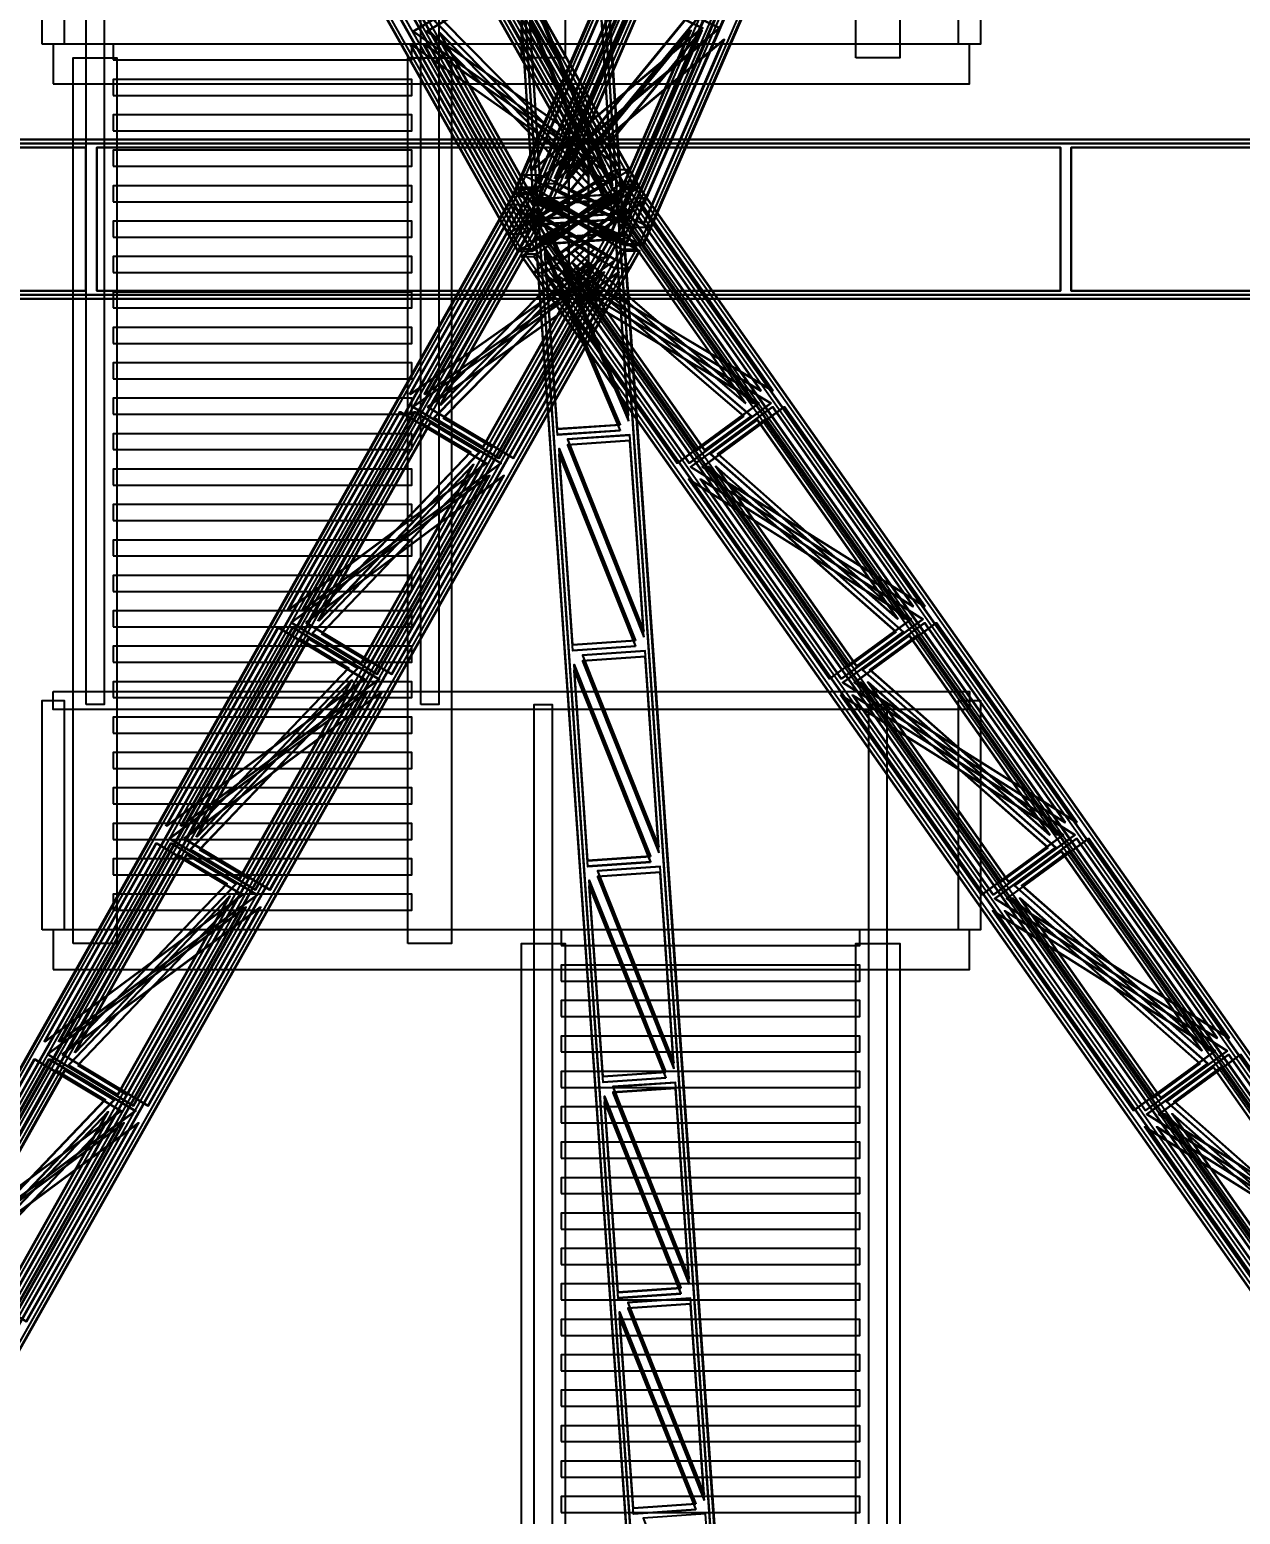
# Model space of a CAD drawing. Header units: millimetres. Extents: x -84906 to 117550, y -3000 to 338000.
# Drawn here: x 4582 to 10660, y 86499 to 93951 of the extents above; entities that cross this region are included whole.
import ezdxf

# ---------------------------------------------------------------- set-up
doc = ezdxf.new("R2010")
doc.units = ezdxf.units.MM
for name, color, linetype, lineweight in [('D-STR-CORE', 7, 'Continuous', 25), ('D-STR-DIM', 7, 'Continuous', 13), ('D-STR-STRC', 7, 'Continuous', 25)]:
    doc.layers.add(name, color=color, linetype=linetype, lineweight=lineweight)
doc.styles.add('OpenSansCondensed-Light', font='OpenSansCondensed-Light.ttf')
doc.styles.add('TOWER_UNICODE', font='Arial Unicode.ttf')
doc.dimstyles.new('EZDXF', dxfattribs={"dimtxt": 0.25, "dimasz": 0.175, "dimexe": 0.375, "dimexo": 0.125, "dimgap": 0.1, "dimtad": 1, "dimlfac": 100, "dimzin": 12, "dimdsep": 46, "dimtxsty": 'OpenSansCondensed-Light', "dimblk": 'ARCHTICK', "dimcen": 2.5, "dimazin": 3, "dimtfac": 0.5, "dimtmove": 2, "dimatfit": 3})

# ---------------------------------------------------------------- blocks, each defined once
blk = doc.blocks.new('_ARCHTICK')
at = {"color": 0, "linetype": 'BYBLOCK', "const_width": 0.15}
blk.add_lwpolyline([(-0.5, -0.5), (0.5, 0.5)], dxfattribs=at)

msp = doc.modelspace()

# ---------------------------------------------------------------- linework, layer by layer
at = {"layer": 'D-STR-CORE'}
for points in [[(7050, 93809.2), (7050, 98255), (7270, 98255), (7270, 93809.2)], [(8730, 93809.2), (8730, 98255), (8950, 98255), (8950, 93809.2)], [(4645, 93879.2), (4645, 95029.2), (4755, 95029.2), (4755, 93879.2)], [(9245, 93879.2), (9245, 95029.2), (9355, 95029.2), (9355, 93879.2)], [(4865, 90563.3), (4865, 95009.2), (4955, 95009.2), (4955, 90563.3)], [(6545, 90563.3), (6545, 95009.2), (6635, 95009.2), (6635, 90563.3)], [(4700, 93679.2), (9300, 93679.2), (9300, 93879.2), (4700, 93879.2)], [(5000, 93799.2), (6500, 93799.2), (6500, 93879.2), (5000, 93879.2)], [(4800, 89363.3), (4800, 93809.2), (5020, 93809.2), (5020, 89363.3)], [(6480, 89363.3), (6480, 93809.2), (6700, 93809.2), (6700, 89363.3)], [(5000, 93621.3), (6500, 93621.3), (6500, 93701.3), (5000, 93701.3)], [(5000, 93443.5), (6500, 93443.5), (6500, 93523.5), (5000, 93523.5)], [(5000, 93265.7), (6500, 93265.7), (6500, 93345.7), (5000, 93345.7)], [(5000, 93087.8), (6500, 93087.8), (6500, 93167.8), (5000, 93167.8)], [(5000, 92910), (6500, 92910), (6500, 92990), (5000, 92990)], [(5000, 92732.2), (6500, 92732.2), (6500, 92812.2), (5000, 92812.2)], [(5000, 92554.3), (6500, 92554.3), (6500, 92634.3), (5000, 92634.3)], [(5000, 92376.5), (6500, 92376.5), (6500, 92456.5), (5000, 92456.5)], [(5000, 92198.7), (6500, 92198.7), (6500, 92278.7), (5000, 92278.7)], [(5000, 92020.8), (6500, 92020.8), (6500, 92100.8), (5000, 92100.8)], [(5000, 91843), (6500, 91843), (6500, 91923), (5000, 91923)], [(5000, 91665.2), (6500, 91665.2), (6500, 91745.2), (5000, 91745.2)], [(5000, 91487.3), (6500, 91487.3), (6500, 91567.3), (5000, 91567.3)], [(5000, 91309.5), (6500, 91309.5), (6500, 91389.5), (5000, 91389.5)], [(5000, 91131.7), (6500, 91131.7), (6500, 91211.7), (5000, 91211.7)], [(5000, 90953.8), (6500, 90953.8), (6500, 91033.8), (5000, 91033.8)], [(5000, 90776), (6500, 90776), (6500, 90856), (5000, 90856)], [(4700, 90628.3), (9300, 90628.3), (9300, 90538.3), (4700, 90538.3)], [(5000, 90598.2), (6500, 90598.2), (6500, 90678.2), (5000, 90678.2)], [(4645, 89433.3), (4645, 90583.3), (4755, 90583.3), (4755, 89433.3)], [(7115, 86117.5), (7115, 90563.3), (7205, 90563.3), (7205, 86117.5)], [(8795, 86117.5), (8795, 90563.3), (8885, 90563.3), (8885, 86117.5)], [(9245, 89433.3), (9245, 90583.3), (9355, 90583.3), (9355, 89433.3)], [(5000, 90420.3), (6500, 90420.3), (6500, 90500.3), (5000, 90500.3)], [(5000, 90242.5), (6500, 90242.5), (6500, 90322.5), (5000, 90322.5)], [(5000, 90064.7), (6500, 90064.7), (6500, 90144.7), (5000, 90144.7)], [(5000, 89886.8), (6500, 89886.8), (6500, 89966.8), (5000, 89966.8)], [(5000, 89709), (6500, 89709), (6500, 89789), (5000, 89789)], [(5000, 89531.2), (6500, 89531.2), (6500, 89611.2), (5000, 89611.2)], [(4700, 89233.3), (9300, 89233.3), (9300, 89433.3), (4700, 89433.3)], [(7250, 89353.3), (8750, 89353.3), (8750, 89433.3), (7250, 89433.3)], [(7050, 84917.5), (7050, 89363.3), (7270, 89363.3), (7270, 84917.5)], [(8730, 84917.5), (8730, 89363.3), (8950, 89363.3), (8950, 84917.5)], [(7250, 89175.5), (8750, 89175.5), (8750, 89255.5), (7250, 89255.5)], [(7250, 88997.7), (8750, 88997.7), (8750, 89077.7), (7250, 89077.7)], [(7250, 88819.8), (8750, 88819.8), (8750, 88899.8), (7250, 88899.8)], [(7250, 88642), (8750, 88642), (8750, 88722), (7250, 88722)], [(7250, 88464.2), (8750, 88464.2), (8750, 88544.2), (7250, 88544.2)], [(7250, 88286.3), (8750, 88286.3), (8750, 88366.3), (7250, 88366.3)], [(7250, 88108.5), (8750, 88108.5), (8750, 88188.5), (7250, 88188.5)], [(7250, 87930.7), (8750, 87930.7), (8750, 88010.7), (7250, 88010.7)], [(7250, 87752.8), (8750, 87752.8), (8750, 87832.8), (7250, 87832.8)], [(7250, 87575), (8750, 87575), (8750, 87655), (7250, 87655)], [(7250, 87397.2), (8750, 87397.2), (8750, 87477.2), (7250, 87477.2)], [(7250, 87219.3), (8750, 87219.3), (8750, 87299.3), (7250, 87299.3)], [(7250, 87041.5), (8750, 87041.5), (8750, 87121.5), (7250, 87121.5)], [(7250, 86863.7), (8750, 86863.7), (8750, 86943.7), (7250, 86943.7)], [(7250, 86685.8), (8750, 86685.8), (8750, 86765.8), (7250, 86765.8)], [(7250, 86508), (8750, 86508), (8750, 86588), (7250, 86588)]]:
    msp.add_lwpolyline(points, close=True, dxfattribs=at)
at = {"layer": 'D-STR-STRC'}
for points in [[(7571.6, 93160.4), (7031.9, 92839.6), (-305.8, 105839.6), (233.9, 106160.4)], [(7575.2, 93160.4), (7035.5, 92839.6), (-302.2, 105839.6), (237.5, 106160.4)], [(7639.8, 93160.4), (7100.2, 92839.6), (-237.5, 105839.6), (302.2, 106160.4)], [(7643.4, 93160.4), (7103.8, 92839.6), (-233.9, 105839.6), (305.8, 106160.4)], [(7012.6, 93132.1), (7570.9, 92867.9), (13217.2, 105867.9), (12658.8, 106132.1)], [(7017.2, 93132.1), (7575.5, 92867.9), (13221.8, 105867.9), (12663.4, 106132.1)], [(7099.8, 93132.1), (7658.2, 92867.9), (13304.4, 105867.9), (12746.1, 106132.1)], [(7104.4, 93132.1), (7662.8, 92867.9), (13309, 105867.9), (12750.7, 106132.1)], [(7491.2, 93105.3), (7137, 92894.7), (-200.7, 105894.7), (153.5, 106105.3)], [(7494.8, 93105.3), (7140.6, 92894.7), (-197.1, 105894.7), (157.1, 106105.3)], [(7534.7, 93105.3), (7180.6, 92894.7), (-157.1, 105894.7), (197.1, 106105.3)], [(7538.3, 93105.3), (7184.2, 92894.7), (-153.5, 105894.7), (200.7, 106105.3)], [(7124.3, 93086.7), (7490.8, 92913.3), (13137, 105913.3), (12770.6, 106086.7)], [(7128.9, 93086.7), (7495.3, 92913.3), (13141.6, 105913.3), (12775.2, 106086.7)], [(7180, 93086.7), (7546.4, 92913.3), (13192.7, 105913.3), (12826.2, 106086.7)], [(7184.6, 93086.7), (7551, 92913.3), (13197.3, 105913.3), (12830.8, 106086.7)], [(7557.2, 93028.2), (7118.1, 93000.1), (6272.4, 106000.1), (6711.5, 106028.2)], [(7557.2, 93028.2), (7118.1, 93000.1), (6272.4, 106000.1), (6711.5, 106028.2)], [(7557.2, 93026.2), (7118.1, 92998.1), (6272.4, 105998.1), (6711.5, 106026.2)], [(7557.2, 93026.2), (7118.1, 92998.1), (6272.4, 105998.1), (6711.5, 106026.2)], [(7557.2, 93001.9), (7118.1, 92973.8), (6272.4, 105973.8), (6711.5, 106001.9)], [(7557.2, 93001.9), (7118.1, 92973.8), (6272.4, 105973.8), (6711.5, 106001.9)], [(7557.2, 92999.9), (7118.1, 92971.8), (6272.4, 105971.8), (6711.5, 105999.9)], [(7557.2, 92999.9), (7118.1, 92971.8), (6272.4, 105971.8), (6711.5, 105999.9)], [(7467, 93265.8), (6939.8, 94199.9), (6505.5, 93941.7)], [(7470.6, 93265.8), (6943.4, 94199.9), (6509.1, 93941.7)], [(7535.3, 93265.8), (7008.1, 94199.9), (6573.8, 93941.7)], [(7538.9, 93265.8), (7011.7, 94199.9), (6577.4, 93941.7)], [(7386.6, 93210.7), (6859.4, 94144.7), (6610.6, 93996.9)], [(7390.2, 93210.7), (6863, 94144.7), (6614.2, 93996.9)], [(7430.2, 93210.7), (6903, 94144.7), (6654.2, 93996.9)], [(7433.8, 93210.7), (6906.6, 94144.7), (6657.8, 93996.9)], [(7104.8, 93247.7), (7507.1, 94173.9), (7956.4, 93961.2)], [(7109.4, 93247.7), (7511.7, 94173.9), (7961, 93961.2)], [(7192.1, 93247.7), (7594.4, 94173.9), (8043.7, 93961.2)], [(7196.7, 93247.7), (7598.9, 94173.9), (8048.3, 93961.2)], [(7216.6, 93202.3), (7618.9, 94128.5), (7876.2, 94006.7)], [(7221.2, 93202.3), (7623.5, 94128.5), (7880.8, 94006.7)], [(7272.3, 93202.3), (7674.5, 94128.5), (7931.9, 94006.7)], [(7276.8, 93202.3), (7679.1, 94128.5), (7936.5, 94006.7)], [(7508, 93169.2), (7448.6, 94081.8), (7134.2, 94061.7)], [(7508, 93169.2), (7448.6, 94081.8), (7134.2, 94061.7)], [(7508, 93167.1), (7448.6, 94079.7), (7134.2, 94059.6)], [(7508, 93167.1), (7448.6, 94079.7), (7134.2, 94059.6)], [(7508, 93142.9), (7448.6, 94055.5), (7134.2, 94035.4)], [(7508, 93142.9), (7448.6, 94055.5), (7134.2, 94035.4)], [(7508, 93140.8), (7448.6, 94053.4), (7134.2, 94033.3)], [(7508, 93140.8), (7448.6, 94053.4), (7134.2, 94033.3)], [(7466, 93121.8), (7151.6, 93101.7), (7092.2, 94014.3)], [(7466, 93121.8), (7151.6, 93101.7), (7092.2, 94014.3)], [(7466, 93119.7), (7151.6, 93099.6), (7092.2, 94012.2)], [(7466, 93119.7), (7151.6, 93099.6), (7092.2, 94012.2)], [(7466, 93095.4), (7151.6, 93075.3), (7092.2, 93988)], [(7466, 93095.4), (7151.6, 93075.3), (7092.2, 93988)], [(7466, 93093.4), (7151.6, 93073.3), (7092.2, 93985.9)], [(7466, 93093.4), (7151.6, 93073.3), (7092.2, 93985.9)], [(7370.6, 93149.2), (7121.9, 93001.3), (6594.7, 93935.4)], [(7374.2, 93149.2), (7125.5, 93001.3), (6598.3, 93935.4)], [(7414.2, 93149.2), (7165.5, 93001.3), (6638.3, 93935.4)], [(7417.8, 93149.2), (7169.1, 93001.3), (6641.9, 93935.4)], [(7126.3, 93188.1), (7575.6, 92975.5), (7977.9, 93901.7)], [(7130.9, 93188.1), (7580.2, 92975.5), (7982.5, 93901.7)], [(7213.5, 93188.1), (7662.8, 92975.5), (8065.1, 93901.7)], [(7218.1, 93188.1), (7667.4, 92975.5), (8069.7, 93901.7)], [(7238, 93142.7), (7495.4, 93020.9), (7897.7, 93947.1)], [(7242.6, 93142.7), (7500, 93020.9), (7902.3, 93947.1)], [(7293.7, 93142.7), (7551.1, 93020.9), (7953.4, 93947.1)], [(7298.3, 93142.7), (7555.7, 93020.9), (7958, 93947.1)], [(7451, 93204.3), (7016.8, 92946.2), (6489.6, 93880.3)], [(7454.6, 93204.3), (7020.4, 92946.2), (6493.2, 93880.3)], [(7519.3, 93204.3), (7085.1, 92946.2), (6557.9, 93880.3)], [(7522.9, 93204.3), (7088.7, 92946.2), (6561.5, 93880.3)], [(-14675.3, 93400), (-14675.3, 92600), (14675.3, 92600), (14675.3, 93400)], [(14675.3, 93400), (14675.3, 92600), (-14675.3, 92600), (-14675.3, 93400)], [(7287.7, 93400), (7287.7, 93400), (7287.7, 92600), (7287.7, 92600)], [(7287.7, 93400), (7287.7, 93400), (7287.7, 92600), (7287.7, 92600)], [(7387.7, 93400), (7387.7, 93400), (7387.7, 92600), (7387.7, 92600)], [(7387.7, 93400), (7387.7, 93400), (7387.7, 92600), (7387.7, 92600)], [(2473.4, 93360), (2473.4, 92640), (4864.3, 92640), (4864.3, 93360)], [(4864.3, 93360), (4864.3, 92640), (2473.4, 92640), (2473.4, 93360)], [(4919.3, 93360), (4919.3, 92640), (7287.7, 92640), (7287.7, 93360)], [(7287.7, 93360), (7287.7, 92640), (4919.3, 92640), (4919.3, 93360)], [(7387.7, 93360), (7387.7, 92640), (9756.1, 92640), (9756.1, 93360)], [(9756.1, 93360), (9756.1, 92640), (7387.7, 92640), (7387.7, 93360)], [(9811.1, 93360), (9811.1, 92640), (12202, 92640), (12202, 93360)], [(12202, 93360), (12202, 92640), (9811.1, 92640), (9811.1, 93360)], [(7594.6, 93246.9), (7522.7, 93246.9), (6983.1, 92926.1), (7054.9, 92926.1)], [(-307.1, 80160.9), (229.8, 79839.1), (7567.5, 92839.1), (7030.6, 93160.9)], [(-303.2, 80160.9), (233.7, 79839.1), (7571.4, 92839.1), (7034.5, 93160.9)], [(-233.7, 80160.9), (303.2, 79839.1), (7640.9, 92839.1), (7104, 93160.9)], [(-229.8, 80160.9), (307.1, 79839.1), (7644.7, 92839.1), (7107.8, 93160.9)], [(7030.6, 93160.9), (7107.8, 93160.9), (7124.6, 93150.8), (7047.4, 93150.8)], [(7030.6, 93160.9), (7107.8, 93160.9), (7644.7, 92839.1), (7567.5, 92839.1)], [(7643.4, 93160.4), (7571.6, 93160.4), (7031.9, 92839.6), (7103.8, 92839.6)], [(16723.6, 80186.7), (16213.9, 79813.3), (7051.6, 92813.3), (7561.3, 93186.7)], [(7623.8, 93186.7), (7561.3, 93186.7), (7051.6, 92813.3), (7114.1, 92813.3)], [(7052.1, 93223.2), (7144, 93223.2), (7702.3, 92958.9), (7610.5, 92958.9)], [(16726.7, 80186.7), (16217, 79813.3), (7054.7, 92813.3), (7564.4, 93186.7)], [(7442.3, 93191.8), (7489.5, 93191.8), (7135.3, 92981.3), (7088.2, 92981.3)], [(16783, 80186.7), (16273.3, 79813.3), (7110.9, 92813.3), (7620.7, 93186.7)], [(16786.1, 80186.7), (16276.4, 79813.3), (7114.1, 92813.3), (7623.8, 93186.7)], [(7224.1, 93177.8), (7163.9, 93177.8), (7530.3, 93004.4), (7590.6, 93004.4)], [(7623.8, 93186.7), (7561.3, 93186.7), (7545.4, 93175.1), (7607.9, 93175.1)], [(7643.4, 93160.4), (7571.6, 93160.4), (7554.7, 93150.4), (7626.6, 93150.4)], [(-201.5, 80105.6), (150.8, 79894.4), (7488.5, 92894.4), (7136.2, 93105.6)], [(-197.6, 80105.6), (154.7, 79894.4), (7492.4, 92894.4), (7140, 93105.6)], [(-154.7, 80105.6), (197.6, 79894.4), (7535.3, 92894.4), (7183, 93105.6)], [(-150.8, 80105.6), (201.5, 79894.4), (7539.2, 92894.4), (7186.8, 93105.6)], [(7012.6, 93132.1), (7104.4, 93132.1), (7121.9, 93123.9), (7030, 93123.9)], [(7012.6, 93132.1), (7104.4, 93132.1), (7662.8, 92867.9), (7570.9, 92867.9)], [(7681, 93105.5), (7618.5, 93105.5), (7108.8, 92732.1), (7171.3, 92732.1)], [(7550.8, 93127.2), (7550.8, 93098.8), (7111.7, 93070.7), (7111.7, 93099.1)], [(7550.8, 93098.8), (7550.8, 93127.2), (7111.7, 93099.1), (7111.7, 93070.7)], [(7184.6, 93086.7), (7124.3, 93086.7), (7141.8, 93078.5), (7202, 93078.5)], [(7184.6, 93086.7), (7124.3, 93086.7), (7490.8, 92913.3), (7551, 92913.3)], [(7186.8, 93105.6), (7136.2, 93105.6), (7152.9, 93095.5), (7203.6, 93095.5)], [(7186.8, 93105.6), (7136.2, 93105.6), (7488.5, 92894.4), (7539.2, 92894.4)], [(7491.2, 93105.3), (7538.3, 93105.3), (7184.2, 92894.7), (7137, 92894.7)], [(16646.7, 80122.6), (16312.2, 79877.4), (7149.9, 92877.4), (7484.4, 93122.6)], [(7484.4, 93122.6), (7525.4, 93122.6), (7190.9, 92877.4), (7149.9, 92877.4)], [(16649.9, 80122.6), (16315.4, 79877.4), (7153, 92877.4), (7487.5, 93122.6)], [(8251.5, 92138.9), (7586.7, 93082.2), (7176.5, 92781.7)], [(8254.6, 92138.9), (7589.8, 93082.2), (7179.6, 92781.7)], [(16684.6, 80122.6), (16350.1, 79877.4), (7187.8, 92877.4), (7522.3, 93122.6)], [(16687.8, 80122.6), (16353.3, 79877.4), (7190.9, 92877.4), (7525.4, 93122.6)], [(8310.8, 92138.9), (7646, 93082.2), (7235.9, 92781.7)], [(8314, 92138.9), (7649.2, 93082.2), (7239, 92781.7)], [(7484.4, 93122.6), (7525.4, 93122.6), (7509.5, 93110.9), (7468.5, 93110.9)], [(7491.2, 93105.3), (7538.3, 93105.3), (7521.5, 93095.2), (7474.3, 93095.2)], [(6488.1, 92120.1), (7015.4, 93054.3), (7447.4, 92795.4)], [(6491.9, 92120.1), (7019.2, 93054.3), (7451.3, 92795.4)], [(6561.4, 92120.1), (7088.7, 93054.3), (7520.8, 92795.4)], [(6565.3, 92120.1), (7092.6, 93054.3), (7524.6, 92795.4)], [(6981.8, 93074.4), (7059.1, 93074.4), (7595.9, 92752.7), (7518.7, 92752.7)], [(7138.1, 93019.1), (7087.4, 93019.1), (7439.7, 92808), (7490.4, 92808)], [(7557.2, 93028.2), (7557.2, 92999.9), (7118.1, 92971.8), (7118.1, 93000.1)], [(7557.2, 92999.9), (7557.2, 93028.2), (7118.1, 93000.1), (7118.1, 92971.8)], [(8469.5, 80030.4), (8030.5, 80000.2), (7118.2, 93000.2), (7557.1, 93030.4)], [(7557.1, 93030.4), (7557.1, 92999.8), (7118.2, 92969.6), (7118.2, 93000.2)], [(8469.5, 80030.4), (8030.5, 80000.2), (7118.2, 93000.2), (7557.1, 93030.4)], [(7557.1, 92999.8), (7557.1, 93030.4), (7118.2, 93000.2), (7118.2, 92969.6)], [(8469.5, 80028.2), (8030.5, 79998), (7118.2, 92998), (7557.1, 93028.2)], [(8469.5, 80028.2), (8030.5, 79998), (7118.2, 92998), (7557.1, 93028.2)], [(7541.6, 93041.3), (7582.7, 93041.3), (7248.2, 92796.2), (7207.2, 92796.2)], [(8174.6, 92074.7), (7509.8, 93018), (7274.8, 92845.8)], [(8177.7, 92074.7), (7512.9, 93018), (7278, 92845.8)], [(8212.5, 92074.7), (7547.7, 93018), (7312.7, 92845.8)], [(8215.6, 92074.7), (7550.8, 93018), (7315.9, 92845.8)], [(7557.1, 93030.4), (7557.1, 92999.8), (7537.2, 92998.4), (7537.2, 93029)], [(7557.1, 92999.8), (7557.1, 93030.4), (7537.2, 93029), (7537.2, 92998.4)], [(7557.2, 93028.2), (7557.2, 92999.9), (7537.3, 92998.6), (7537.3, 93027)], [(7557.2, 92999.9), (7557.2, 93028.2), (7537.3, 93027), (7537.3, 92998.6)], [(6593.6, 92064.8), (7120.9, 92999), (7368.4, 92850.7)], [(6597.5, 92064.8), (7124.8, 92999), (7372.3, 92850.7)], [(6640.4, 92064.8), (7167.8, 92999), (7415.2, 92850.7)], [(6644.3, 92064.8), (7171.6, 92999), (7419.1, 92850.7)], [(7138.1, 93001.4), (7138.1, 92973), (7118.1, 92971.8), (7118.1, 93000.1)], [(7138.1, 92973), (7138.1, 93001.4), (7118.1, 93000.1), (7118.1, 92971.8)], [(8469.5, 80002), (8030.5, 79971.8), (7118.2, 92971.8), (7557.1, 93002)], [(8469.5, 80002), (8030.5, 79971.8), (7118.2, 92971.8), (7557.1, 93002)], [(7138.2, 93001.6), (7138.2, 92971), (7118.2, 92969.6), (7118.2, 93000.2)], [(7138.2, 92971), (7138.2, 93001.6), (7118.2, 93000.2), (7118.2, 92969.6)], [(8469.5, 79999.8), (8030.5, 79969.6), (7118.2, 92969.6), (7557.1, 92999.8)], [(8469.5, 79999.8), (8030.5, 79969.6), (7118.2, 92969.6), (7557.1, 92999.8)], [(7564.1, 92931.6), (7564.1, 92901), (7125.1, 92870.8), (7125.1, 92901.4)], [(7564.1, 92901), (7564.1, 92931.6), (7125.1, 92901.4), (7125.1, 92870.8)], [(7153.9, 92904.8), (7201.1, 92904.8), (7184.2, 92894.7), (7137, 92894.7)], [(7165.8, 92889.1), (7206.9, 92889.1), (7190.9, 92877.4), (7149.9, 92877.4)], [(7546.5, 91968.4), (7232.2, 91946.8), (7168.2, 92859.7)], [(7546.5, 91968.4), (7232.2, 91946.8), (7168.2, 92859.7)], [(7546.5, 91966.2), (7232.2, 91944.5), (7168.2, 92857.5)], [(7546.5, 91966.2), (7232.2, 91944.5), (7168.2, 92857.5)], [(7588.2, 92015.9), (7524.2, 92928.9), (7209.9, 92907.2)], [(7588.2, 92015.9), (7524.2, 92928.9), (7209.9, 92907.2)], [(7588.2, 92013.7), (7524.2, 92926.6), (7209.9, 92905)], [(7588.2, 92013.7), (7524.2, 92926.6), (7209.9, 92905)], [(7588.2, 91987.6), (7524.2, 92900.5), (7209.9, 92878.9)], [(7588.2, 91987.6), (7524.2, 92900.5), (7209.9, 92878.9)], [(7588.2, 91985.4), (7524.2, 92898.3), (7209.9, 92876.7)], [(7588.2, 91985.4), (7524.2, 92898.3), (7209.9, 92876.7)], [(7522.4, 92904.5), (7471.7, 92904.5), (7488.5, 92894.4), (7539.2, 92894.4)], [(7533.6, 92921.5), (7473.3, 92921.5), (7490.8, 92913.3), (7551, 92913.3)], [(7553.5, 92876.1), (7645.3, 92876.1), (7662.8, 92867.9), (7570.9, 92867.9)], [(6609.4, 92003.3), (6856.9, 91855), (7384.2, 92789.2)], [(6613.3, 92003.3), (6860.8, 91855), (7388.1, 92789.2)], [(6656.2, 92003.3), (6903.7, 91855), (7431, 92789.2)], [(6660.1, 92003.3), (6907.6, 91855), (7434.9, 92789.2)], [(7120.7, 92849.6), (7048.8, 92849.6), (7031.9, 92839.6), (7103.8, 92839.6)], [(7130, 92824.9), (7067.5, 92824.9), (7051.6, 92813.3), (7114.1, 92813.3)], [(7546.5, 91940), (7232.2, 91918.4), (7168.2, 92831.3)], [(7546.5, 91940), (7232.2, 91918.4), (7168.2, 92831.3)], [(7546.5, 91937.8), (7232.2, 91916.2), (7168.2, 92829.1)], [(7546.5, 91937.8), (7232.2, 91916.2), (7168.2, 92829.1)], [(8164.5, 92011.9), (7929.6, 91839.8), (7264.8, 92783)], [(8167.6, 92011.9), (7932.7, 91839.8), (7267.9, 92783)], [(8202.4, 92011.9), (7967.5, 91839.8), (7302.7, 92783)], [(8205.5, 92011.9), (7970.6, 91839.8), (7305.8, 92783)], [(7550.7, 92849.2), (7627.9, 92849.2), (7644.7, 92839.1), (7567.5, 92839.1)], [(6503.9, 92058.6), (6935.9, 91799.7), (7463.2, 92733.9)], [(6507.7, 92058.6), (6939.8, 91799.7), (7467.1, 92733.9)], [(6577.2, 92058.6), (7009.3, 91799.7), (7536.6, 92733.9)], [(6581.1, 92058.6), (7013.1, 91799.7), (7540.4, 92733.9)], [(8241.4, 92076.1), (7831.2, 91775.6), (7166.4, 92718.9)], [(8244.5, 92076.1), (7834.3, 91775.6), (7169.5, 92718.9)], [(8300.7, 92076.1), (7890.6, 91775.6), (7225.8, 92718.9)], [(8303.9, 92076.1), (7893.7, 91775.6), (7228.9, 92718.9)], [(9015, 91055.6), (8308.7, 92057.7), (7898.5, 91757.2)], [(9018.1, 91055.6), (8311.8, 92057.7), (7901.7, 91757.2)], [(9074.4, 91055.6), (8368.1, 92057.7), (7957.9, 91757.2)], [(9077.5, 91055.6), (8371.2, 92057.7), (7961, 91757.2)], [(5876.6, 91036.8), (6439.3, 92033.7), (6871.3, 91774.7)], [(5880.5, 91036.8), (6443.1, 92033.7), (6875.2, 91774.7)], [(5950, 91036.8), (6512.6, 92033.7), (6944.7, 91774.7)], [(5953.8, 91036.8), (6516.5, 92033.7), (6948.5, 91774.7)], [(5982.2, 90981.5), (6544.8, 91978.4), (6792.3, 91830)], [(5986, 90981.5), (6548.7, 91978.4), (6796.2, 91830)], [(6029, 90981.5), (6591.7, 91978.4), (6839.1, 91830)], [(6032.8, 90981.5), (6595.5, 91978.4), (6843, 91830)], [(8938.1, 90991.4), (8231.8, 91993.5), (7996.9, 91821.4)], [(8941.2, 90991.4), (8234.9, 91993.5), (8000, 91821.4)], [(8976, 90991.4), (8269.7, 91993.5), (8034.8, 91821.4)], [(8979.1, 90991.4), (8272.8, 91993.5), (8037.9, 91821.4)], [(7664.3, 90932.6), (7595.2, 91917.1), (7280.9, 91895.5)], [(7664.3, 90932.6), (7595.2, 91917.1), (7280.9, 91895.5)], [(7664.3, 90930.4), (7595.2, 91914.9), (7280.9, 91893.3)], [(7664.3, 90930.4), (7595.2, 91914.9), (7280.9, 91893.3)], [(7664.3, 90904.2), (7595.2, 91888.8), (7280.9, 91867.2)], [(7664.3, 90904.2), (7595.2, 91888.8), (7280.9, 91867.2)], [(7664.3, 90902), (7595.2, 91886.6), (7280.9, 91864.9)], [(7664.3, 90902), (7595.2, 91886.6), (7280.9, 91864.9)], [(7622.5, 90885.1), (7308.3, 90863.4), (7239.2, 91848)], [(7622.5, 90885.1), (7308.3, 90863.4), (7239.2, 91848)], [(7622.5, 90882.8), (7308.3, 90861.2), (7239.2, 91845.8)], [(7622.5, 90882.8), (7308.3, 90861.2), (7239.2, 91845.8)], [(7622.5, 90856.7), (7308.3, 90835.1), (7239.2, 91819.6)], [(7622.5, 90856.7), (7308.3, 90835.1), (7239.2, 91819.6)], [(7622.5, 90854.5), (7308.3, 90832.9), (7239.2, 91817.4)], [(7622.5, 90854.5), (7308.3, 90832.9), (7239.2, 91817.4)], [(5997.9, 90920), (6245.4, 90771.6), (6808.1, 91768.5)], [(6001.8, 90920), (6249.3, 90771.6), (6812, 91768.5)], [(6044.8, 90920), (6292.2, 90771.6), (6854.9, 91768.5)], [(6048.6, 90920), (6296.1, 90771.6), (6858.8, 91768.5)], [(8928, 90928.6), (8693.1, 90756.5), (7986.8, 91758.6)], [(8931.2, 90928.6), (8696.2, 90756.5), (7989.9, 91758.6)], [(8965.9, 90928.6), (8731, 90756.5), (8024.7, 91758.6)], [(8969, 90928.6), (8734.1, 90756.5), (8027.8, 91758.6)], [(5892.4, 90975.3), (6324.4, 90716.3), (6887.1, 91713.2)], [(5896.3, 90975.3), (6328.3, 90716.3), (6891, 91713.2)], [(5965.8, 90975.3), (6397.8, 90716.3), (6960.5, 91713.2)], [(5969.6, 90975.3), (6401.6, 90716.3), (6964.3, 91713.2)], [(9004.9, 90992.8), (8594.7, 90692.3), (7888.4, 91694.4)], [(9008, 90992.8), (8597.9, 90692.3), (7891.6, 91694.4)], [(9064.3, 90992.8), (8654.1, 90692.3), (7947.8, 91694.4)], [(9067.4, 90992.8), (8657.2, 90692.3), (7950.9, 91694.4)], [(5265.1, 89953.4), (5827.8, 90950.3), (6259.8, 90691.4)], [(5269, 89953.4), (5831.7, 90950.3), (6263.7, 90691.4)], [(5338.5, 89953.4), (5901.2, 90950.3), (6333.2, 90691.4)], [(5342.4, 89953.4), (5905, 90950.3), (6337.1, 90691.4)], [(9778.5, 89972.3), (9072.2, 90974.4), (8662.1, 90673.9)], [(9781.6, 89972.3), (9075.3, 90974.4), (8665.2, 90673.9)], [(9837.9, 89972.3), (9131.6, 90974.4), (8721.4, 90673.9)], [(9841, 89972.3), (9134.7, 90974.4), (8724.6, 90673.9)], [(5370.7, 89898.1), (5933.4, 90895), (6180.8, 90746.7)], [(5374.5, 89898.1), (5937.2, 90895), (6184.7, 90746.7)], [(5417.5, 89898.1), (5980.2, 90895), (6227.6, 90746.7)], [(5421.4, 89898.1), (5984, 90895), (6231.5, 90746.7)], [(9701.6, 89908.1), (8995.4, 90910.2), (8760.4, 90738.1)], [(9704.8, 89908.1), (8998.5, 90910.2), (8763.5, 90738.1)], [(9739.5, 89908.1), (9033.2, 90910.2), (8798.3, 90738.1)], [(9742.7, 89908.1), (9036.4, 90910.2), (8801.4, 90738.1)], [(7740.3, 89849.3), (7671.2, 90833.8), (7357, 90812.2)], [(7740.3, 89849.3), (7671.2, 90833.8), (7357, 90812.2)], [(7740.3, 89847), (7671.2, 90831.6), (7357, 90810)], [(7740.3, 89847), (7671.2, 90831.6), (7357, 90810)], [(7740.3, 89820.9), (7671.2, 90805.5), (7357, 90783.8)], [(7740.3, 89820.9), (7671.2, 90805.5), (7357, 90783.8)], [(7740.3, 89818.7), (7671.2, 90803.2), (7357, 90781.6)], [(7740.3, 89818.7), (7671.2, 90803.2), (7357, 90781.6)], [(7698.5, 89801.7), (7384.3, 89780.1), (7315.2, 90764.6)], [(7698.5, 89801.7), (7384.3, 89780.1), (7315.2, 90764.6)], [(7698.5, 89799.5), (7384.3, 89777.9), (7315.2, 90762.4)], [(7698.5, 89799.5), (7384.3, 89777.9), (7315.2, 90762.4)], [(7698.5, 89773.4), (7384.3, 89751.7), (7315.2, 90736.3)], [(7698.5, 89773.4), (7384.3, 89751.7), (7315.2, 90736.3)], [(7698.5, 89771.1), (7384.3, 89749.5), (7315.2, 90734.1)], [(7698.5, 89771.1), (7384.3, 89749.5), (7315.2, 90734.1)], [(5280.9, 89891.9), (5712.9, 89633), (6275.6, 90629.9)], [(5284.8, 89891.9), (5716.8, 89633), (6279.5, 90629.9)], [(5354.3, 89891.9), (5786.3, 89633), (6349, 90629.9)], [(5358.1, 89891.9), (5790.2, 89633), (6352.9, 90629.9)], [(5386.5, 89836.6), (5633.9, 89688.3), (6196.6, 90685.2)], [(5390.3, 89836.6), (5637.8, 89688.3), (6200.5, 90685.2)], [(5433.3, 89836.6), (5680.8, 89688.3), (6243.4, 90685.2)], [(5437.2, 89836.6), (5684.6, 89688.3), (6247.3, 90685.2)], [(9691.6, 89845.3), (9456.6, 89673.1), (8750.3, 90675.3)], [(9694.7, 89845.3), (9459.7, 89673.1), (8753.4, 90675.3)], [(9729.5, 89845.3), (9494.5, 89673.1), (8788.2, 90675.3)], [(9732.6, 89845.3), (9497.6, 89673.1), (8791.3, 90675.3)], [(9768.4, 89909.5), (9358.3, 89608.9), (8652, 90611.1)], [(9771.6, 89909.5), (9361.4, 89608.9), (8655.1, 90611.1)], [(9827.8, 89909.5), (9417.6, 89608.9), (8711.4, 90611.1)], [(9830.9, 89909.5), (9420.8, 89608.9), (8714.5, 90611.1)], [(10542, 88888.9), (9835.7, 89891.1), (9425.6, 89590.5)], [(10545.2, 88888.9), (9838.9, 89891.1), (9428.7, 89590.5)], [(10601.4, 88888.9), (9895.1, 89891.1), (9485, 89590.5)], [(10604.5, 88888.9), (9898.2, 89891.1), (9488.1, 89590.5)], [(4653.7, 88870.1), (5216.3, 89867), (5648.4, 89608.1)], [(4657.5, 88870.1), (5220.2, 89867), (5652.2, 89608.1)], [(4727, 88870.1), (5289.7, 89867), (5721.7, 89608.1)], [(4730.9, 88870.1), (5293.6, 89867), (5725.6, 89608.1)], [(4759.2, 88814.8), (5321.9, 89811.7), (5569.4, 89663.4)], [(4763.1, 88814.8), (5325.8, 89811.7), (5573.2, 89663.4)], [(4806, 88814.8), (5368.7, 89811.7), (5616.2, 89663.4)], [(4809.9, 88814.8), (5372.6, 89811.7), (5620, 89663.4)], [(10465.2, 88824.7), (9758.9, 89826.9), (9523.9, 89654.7)], [(10468.3, 88824.7), (9762, 89826.9), (9527.1, 89654.7)], [(10503.1, 88824.7), (9796.8, 89826.9), (9561.8, 89654.7)], [(10506.2, 88824.7), (9799.9, 89826.9), (9565, 89654.7)], [(7816.3, 88765.9), (7747.2, 89750.5), (7433, 89728.9)], [(7816.3, 88765.9), (7747.2, 89750.5), (7433, 89728.9)], [(7816.3, 88763.7), (7747.2, 89748.3), (7433, 89726.6)], [(7816.3, 88763.7), (7747.2, 89748.3), (7433, 89726.6)], [(7774.6, 88718.4), (7460.3, 88696.8), (7391.2, 89681.3)], [(7774.6, 88718.4), (7460.3, 88696.8), (7391.2, 89681.3)], [(7774.6, 88716.2), (7460.3, 88694.5), (7391.2, 89679.1)], [(7774.6, 88716.2), (7460.3, 88694.5), (7391.2, 89679.1)], [(7774.6, 88690), (7460.3, 88668.4), (7391.2, 89653)], [(7774.6, 88690), (7460.3, 88668.4), (7391.2, 89653)], [(7774.6, 88687.8), (7460.3, 88666.2), (7391.2, 89650.7)], [(7774.6, 88687.8), (7460.3, 88666.2), (7391.2, 89650.7)], [(7816.3, 88737.6), (7747.2, 89722.1), (7433, 89700.5)], [(7816.3, 88737.6), (7747.2, 89722.1), (7433, 89700.5)], [(7816.3, 88735.4), (7747.2, 89719.9), (7433, 89698.3)], [(7816.3, 88735.4), (7747.2, 89719.9), (7433, 89698.3)], [(4775, 88753.3), (5022.5, 88605), (5585.2, 89601.9)], [(4778.9, 88753.3), (5026.3, 88605), (5589, 89601.9)], [(4821.8, 88753.3), (5069.3, 88605), (5632, 89601.9)], [(4825.7, 88753.3), (5073.1, 88605), (5635.8, 89601.9)], [(10455.1, 88761.9), (10220.1, 88589.8), (9513.9, 89591.9)], [(10458.2, 88761.9), (10223.3, 88589.8), (9517, 89591.9)], [(10493, 88761.9), (10258, 88589.8), (9551.7, 89591.9)], [(10496.1, 88761.9), (10261.2, 88589.8), (9554.9, 89591.9)], [(4669.5, 88808.6), (5101.5, 88549.7), (5664.2, 89546.6)], [(4673.3, 88808.6), (5105.3, 88549.7), (5668, 89546.6)], [(4742.8, 88808.6), (5174.8, 88549.7), (5737.5, 89546.6)], [(4746.7, 88808.6), (5178.7, 88549.7), (5741.4, 89546.6)], [(10532, 88826.1), (10121.8, 88525.6), (9415.5, 89527.7)], [(10535.1, 88826.1), (10124.9, 88525.6), (9418.6, 89527.7)], [(10591.3, 88826.1), (10181.2, 88525.6), (9474.9, 89527.7)], [(10594.5, 88826.1), (10184.3, 88525.6), (9478, 89527.7)], [(4042.2, 87786.8), (4604.9, 88783.7), (5036.9, 88524.7)], [(4046, 87786.8), (4608.7, 88783.7), (5040.8, 88524.7)], [(4115.5, 87786.8), (4678.2, 88783.7), (5110.3, 88524.7)], [(4119.4, 87786.8), (4682.1, 88783.7), (5114.1, 88524.7)], [(11305.6, 87805.6), (10599.3, 88807.7), (10189.1, 88507.2)], [(11308.7, 87805.6), (10602.4, 88807.7), (10192.2, 88507.2)], [(11364.9, 87805.6), (10658.6, 88807.7), (10248.5, 88507.2)], [(11368.1, 87805.6), (10661.8, 88807.7), (10251.6, 88507.2)], [(4147.7, 87731.5), (4710.4, 88728.4), (4957.9, 88580)], [(4151.6, 87731.5), (4714.3, 88728.4), (4961.7, 88580)], [(4194.6, 87731.5), (4757.2, 88728.4), (5004.7, 88580)], [(4198.4, 87731.5), (4761.1, 88728.4), (5008.6, 88580)], [(11228.7, 87741.4), (10522.4, 88743.5), (10287.5, 88571.4)], [(11231.8, 87741.4), (10525.5, 88743.5), (10290.6, 88571.4)], [(11266.6, 87741.4), (10560.3, 88743.5), (10325.4, 88571.4)], [(11269.7, 87741.4), (10563.4, 88743.5), (10328.5, 88571.4)], [(7892.4, 87682.6), (7823.3, 88667.1), (7509, 88645.5)], [(7892.4, 87682.6), (7823.3, 88667.1), (7509, 88645.5)], [(7892.4, 87680.4), (7823.3, 88664.9), (7509, 88643.3)], [(7892.4, 87680.4), (7823.3, 88664.9), (7509, 88643.3)], [(7892.4, 87654.2), (7823.3, 88638.8), (7509, 88617.2)], [(7892.4, 87654.2), (7823.3, 88638.8), (7509, 88617.2)], [(7892.4, 87652), (7823.3, 88636.6), (7509, 88614.9)], [(7892.4, 87652), (7823.3, 88636.6), (7509, 88614.9)], [(7850.6, 87635.1), (7536.3, 87613.4), (7467.2, 88598)], [(7850.6, 87635.1), (7536.3, 87613.4), (7467.2, 88598)], [(7850.6, 87632.8), (7536.3, 87611.2), (7467.2, 88595.8)], [(7850.6, 87632.8), (7536.3, 87611.2), (7467.2, 88595.8)], [(7850.6, 87606.7), (7536.3, 87585.1), (7467.2, 88569.6)], [(7850.6, 87606.7), (7536.3, 87585.1), (7467.2, 88569.6)], [(7850.6, 87604.5), (7536.3, 87582.9), (7467.2, 88567.4)], [(7850.6, 87604.5), (7536.3, 87582.9), (7467.2, 88567.4)], [(4058, 87725.3), (4490, 87466.3), (5052.7, 88463.2)], [(4061.8, 87725.3), (4493.9, 87466.3), (5056.5, 88463.2)], [(4131.3, 87725.3), (4563.4, 87466.3), (5126, 88463.2)], [(4135.2, 87725.3), (4567.2, 87466.3), (5129.9, 88463.2)], [(4163.5, 87670), (4411, 87521.6), (4973.7, 88518.5)], [(4167.4, 87670), (4414.9, 87521.6), (4977.5, 88518.5)], [(4210.3, 87670), (4457.8, 87521.6), (5020.5, 88518.5)], [(4214.2, 87670), (4461.7, 87521.6), (5024.4, 88518.5)], [(11218.6, 87678.6), (10983.7, 87506.5), (10277.4, 88508.6)], [(11221.7, 87678.6), (10986.8, 87506.5), (10280.5, 88508.6)], [(11256.5, 87678.6), (11021.6, 87506.5), (10315.3, 88508.6)], [(11259.6, 87678.6), (11024.7, 87506.5), (10318.4, 88508.6)], [(11295.5, 87742.8), (10885.3, 87442.3), (10179, 88444.4)], [(11298.6, 87742.8), (10888.4, 87442.3), (10182.2, 88444.4)], [(11354.9, 87742.8), (10944.7, 87442.3), (10238.4, 88444.4)], [(11358, 87742.8), (10947.8, 87442.3), (10241.5, 88444.4)], [(7968.4, 86599.3), (7899.3, 87583.8), (7585, 87562.2)], [(7968.4, 86599.3), (7899.3, 87583.8), (7585, 87562.2)], [(7968.4, 86597), (7899.3, 87581.6), (7585, 87560)], [(7968.4, 86597), (7899.3, 87581.6), (7585, 87560)], [(7926.6, 86551.7), (7612.4, 86530.1), (7543.3, 87514.6)], [(7926.6, 86551.7), (7612.4, 86530.1), (7543.3, 87514.6)], [(7926.6, 86549.5), (7612.4, 86527.9), (7543.3, 87512.4)], [(7926.6, 86549.5), (7612.4, 86527.9), (7543.3, 87512.4)], [(7968.4, 86570.9), (7899.3, 87555.5), (7585, 87533.8)], [(7968.4, 86570.9), (7899.3, 87555.5), (7585, 87533.8)], [(7968.4, 86568.7), (7899.3, 87553.2), (7585, 87531.6)], [(7968.4, 86568.7), (7899.3, 87553.2), (7585, 87531.6)], [(7926.6, 86523.4), (7612.4, 86501.7), (7543.3, 87486.3)], [(7926.6, 86523.4), (7612.4, 86501.7), (7543.3, 87486.3)], [(7926.6, 86521.1), (7612.4, 86499.5), (7543.3, 87484.1)], [(7926.6, 86521.1), (7612.4, 86499.5), (7543.3, 87484.1)], [(8044.4, 85515.9), (7975.3, 86500.5), (7661.1, 86478.9)], [(8044.4, 85515.9), (7975.3, 86500.5), (7661.1, 86478.9)]]:
    msp.add_lwpolyline(points, close=True, dxfattribs=at)
for points in [[(7554.7, 93150.4), (217, 106150.4)], [(7571.6, 93160.4), (233.9, 106160.4)], [(7626.6, 93150.4), (288.9, 106150.4)], [(7643.4, 93160.4), (305.8, 106160.4)], [(7012.6, 93132.1), (12658.8, 106132.1)], [(7030, 93123.9), (12676.3, 106123.9)], [(7104.4, 93132.1), (12750.7, 106132.1)], [(7121.9, 93123.9), (12768.1, 106123.9)], [(7474.3, 93095.2), (136.6, 106095.2)], [(7491.2, 93105.3), (153.5, 106105.3)], [(7521.5, 93095.2), (183.8, 106095.2)], [(7538.3, 93105.3), (200.7, 106105.3)], [(7124.3, 93086.7), (12770.6, 106086.7)], [(7141.8, 93078.5), (12788, 106078.5)], [(7184.6, 93086.7), (12830.8, 106086.7)], [(7202, 93078.5), (12848.3, 106078.5)], [(7118.1, 93000.1), (6272.4, 106000.1)], [(7118.1, 93000.1), (6272.4, 106000.1)], [(7118.1, 92971.8), (6272.4, 105971.8)], [(7118.1, 92971.8), (6272.4, 105971.8)], [(7138.1, 93001.4), (6292.4, 106001.4)], [(7138.1, 93001.4), (6292.4, 106001.4)], [(7138.1, 92973), (6292.4, 105973)], [(7138.1, 92973), (6292.4, 105973)], [(7537.3, 93027), (6691.5, 106027)], [(7537.3, 93027), (6691.5, 106027)], [(7537.3, 92998.6), (6691.5, 105998.6)], [(7537.3, 92998.6), (6691.5, 105998.6)], [(7557.2, 93028.2), (6711.5, 106028.2)], [(7557.2, 93028.2), (6711.5, 106028.2)], [(7557.2, 92999.9), (6711.5, 105999.9)], [(7557.2, 92999.9), (6711.5, 105999.9)], [(7153.9, 92904.8), (-183.8, 105904.8)], [(7201.1, 92904.8), (-136.6, 105904.8)], [(7473.3, 92921.5), (13119.6, 105921.5)], [(7490.8, 92913.3), (13137, 105913.3)], [(7533.6, 92921.5), (13179.8, 105921.5)], [(7551, 92913.3), (13197.3, 105913.3)], [(7031.9, 92839.6), (-305.8, 105839.6)], [(7048.8, 92849.6), (-288.9, 105849.6)], [(7103.8, 92839.6), (-233.9, 105839.6)], [(7120.7, 92849.6), (-217, 105849.6)], [(7137, 92894.7), (-200.7, 105894.7)], [(7184.2, 92894.7), (-153.5, 105894.7)], [(7553.5, 92876.1), (13199.7, 105876.1)], [(7570.9, 92867.9), (13217.2, 105867.9)], [(7645.3, 92876.1), (13291.6, 105876.1)], [(7662.8, 92867.9), (13309, 105867.9)], [(-14675.3, 93400), (14675.3, 93400)], [(14675.3, 93400), (-14675.3, 93400)], [(-14675.3, 93380), (14675.3, 93380)], [(14675.3, 93380), (-14675.3, 93380)], [(7287.7, 93400), (7387.7, 93400)], [(7387.7, 93400), (7287.7, 93400)], [(7571.6, 93160.4), (7522.7, 93246.9)], [(7643.4, 93160.4), (7594.6, 93246.9)], [(-307.1, 80160.9), (7030.6, 93160.9)], [(-229.8, 80160.9), (7107.8, 93160.9)], [(6981.8, 93074.4), (7030.6, 93160.9)], [(7012.6, 93132.1), (7052.1, 93223.2)], [(7059.1, 93074.4), (7107.8, 93160.9)], [(7104.4, 93132.1), (7144, 93223.2)], [(7124.3, 93086.7), (7163.9, 93177.8)], [(7184.6, 93086.7), (7224.1, 93177.8)], [(7491.2, 93105.3), (7442.3, 93191.8)], [(7538.3, 93105.3), (7489.5, 93191.8)], [(16707.7, 80175.1), (7545.4, 93175.1)], [(16723.6, 80186.7), (7561.3, 93186.7)], [(7618.5, 93105.5), (7561.3, 93186.7)], [(16770.2, 80175.1), (7607.9, 93175.1)], [(16786.1, 80186.7), (7623.8, 93186.7)], [(7681, 93105.5), (7623.8, 93186.7)], [(-290.3, 80150.8), (7047.4, 93150.8)], [(-213.1, 80150.8), (7124.6, 93150.8)], [(-201.5, 80105.6), (7136.2, 93105.6)], [(-184.7, 80095.5), (7152.9, 93095.5)], [(-150.8, 80105.6), (7186.8, 93105.6)], [(-134, 80095.5), (7203.6, 93095.5)], [(7087.4, 93019.1), (7136.2, 93105.6)], [(7118.1, 93000.1), (7111.7, 93099.1)], [(7118.1, 93000.1), (7111.7, 93099.1)], [(7138.1, 93019.1), (7186.8, 93105.6)], [(16630.8, 80110.9), (7468.5, 93110.9)], [(16646.7, 80122.6), (7484.4, 93122.6)], [(7541.6, 93041.3), (7484.4, 93122.6)], [(16671.8, 80110.9), (7509.5, 93110.9)], [(16687.8, 80122.6), (7525.4, 93122.6)], [(7582.7, 93041.3), (7525.4, 93122.6)], [(7557.2, 93028.2), (7550.8, 93127.2)], [(7557.2, 93028.2), (7550.8, 93127.2)], [(7557.2, 92999.9), (7550.8, 93098.8)], [(7557.2, 92999.9), (7550.8, 93098.8)], [(7118.1, 92971.8), (7111.7, 93070.7)], [(7118.1, 92971.8), (7111.7, 93070.7)], [(7490.8, 92913.3), (7530.3, 93004.4)], [(8449.5, 80029), (7537.2, 93029)], [(8449.5, 80029), (7537.2, 93029)], [(7551, 92913.3), (7590.6, 93004.4)], [(8469.5, 80030.4), (7557.1, 93030.4)], [(7564.1, 92931.6), (7557.1, 93030.4)], [(8469.5, 80030.4), (7557.1, 93030.4)], [(7564.1, 92931.6), (7557.1, 93030.4)], [(7137, 92894.7), (7088.2, 92981.3)], [(8030.5, 80000.2), (7118.2, 93000.2)], [(7125.1, 92901.4), (7118.2, 93000.2)], [(8030.5, 80000.2), (7118.2, 93000.2)], [(7125.1, 92901.4), (7118.2, 93000.2)], [(8030.5, 79969.6), (7118.2, 92969.6)], [(7125.1, 92870.8), (7118.2, 92969.6)], [(8030.5, 79969.6), (7118.2, 92969.6)], [(7125.1, 92870.8), (7118.2, 92969.6)], [(7184.2, 92894.7), (7135.3, 92981.3)], [(8050.5, 80001.6), (7138.2, 93001.6)], [(8050.5, 80001.6), (7138.2, 93001.6)], [(8050.5, 79971), (7138.2, 92971)], [(8050.5, 79971), (7138.2, 92971)], [(8449.5, 79998.4), (7537.2, 92998.4)], [(8449.5, 79998.4), (7537.2, 92998.4)], [(8469.5, 79999.8), (7557.1, 92999.8)], [(7564.1, 92901), (7557.1, 92999.8)], [(8469.5, 79999.8), (7557.1, 92999.8)], [(7564.1, 92901), (7557.1, 92999.8)], [(7570.9, 92867.9), (7610.5, 92958.9)], [(7662.8, 92867.9), (7702.3, 92958.9)], [(134, 79904.5), (7471.7, 92904.5)], [(150.8, 79894.4), (7488.5, 92894.4)], [(184.7, 79904.5), (7522.4, 92904.5)], [(201.5, 79894.4), (7539.2, 92894.4)], [(7031.9, 92839.6), (6983.1, 92926.1)], [(7103.8, 92839.6), (7054.9, 92926.1)], [(16312.2, 79877.4), (7149.9, 92877.4)], [(7207.2, 92796.2), (7149.9, 92877.4)], [(16328.2, 79889.1), (7165.8, 92889.1)], [(16353.3, 79877.4), (7190.9, 92877.4)], [(7248.2, 92796.2), (7190.9, 92877.4)], [(16369.2, 79889.1), (7206.9, 92889.1)], [(7439.7, 92808), (7488.5, 92894.4)], [(7490.4, 92808), (7539.2, 92894.4)], [(213.1, 79849.2), (7550.7, 92849.2)], [(229.8, 79839.1), (7567.5, 92839.1)], [(290.3, 79849.2), (7627.9, 92849.2)], [(307.1, 79839.1), (7644.7, 92839.1)], [(16213.9, 79813.3), (7051.6, 92813.3)], [(7108.8, 92732.1), (7051.6, 92813.3)], [(16229.8, 79824.9), (7067.5, 92824.9)], [(16276.4, 79813.3), (7114.1, 92813.3)], [(7171.3, 92732.1), (7114.1, 92813.3)], [(16292.3, 79824.9), (7130, 92824.9)], [(7518.7, 92752.7), (7567.5, 92839.1)], [(7595.9, 92752.7), (7644.7, 92839.1)], [(-14675.3, 92620), (14675.3, 92620)], [(14675.3, 92620), (-14675.3, 92620)], [(-14675.3, 92600), (14675.3, 92600)], [(14675.3, 92600), (-14675.3, 92600)], [(7287.7, 92600), (7387.7, 92600)], [(7387.7, 92600), (7287.7, 92600)]]:
    msp.add_lwpolyline(points, dxfattribs=at)

# ---------------------------------------------------------------- dimensions: what is measured, and where the dimension line sits
at = {"layer": 'D-STR-DIM'}
for base, p2 in [((116500, 0), (0, 223550)), ((85000, 0), (0, 125000))]:
    msp.add_linear_dim(base=base, p1=(0, 0), p2=p2, angle=90, dimstyle='EZDXF', override={"dimtxt": 4200, "dimasz": 1875, "dimexe": 1050, "dimexo": 900, "dimgap": 1050, "dimtad": 1, "dimdec": 0, "dimlfac": 1, "dimlunit": 2, "dimtxsty": 'TOWER_UNICODE', "dimclrd": 7, "dimclre": 7, "dimclrt": 7}, dxfattribs=at).render()

doc.saveas('drawing.dxf')
